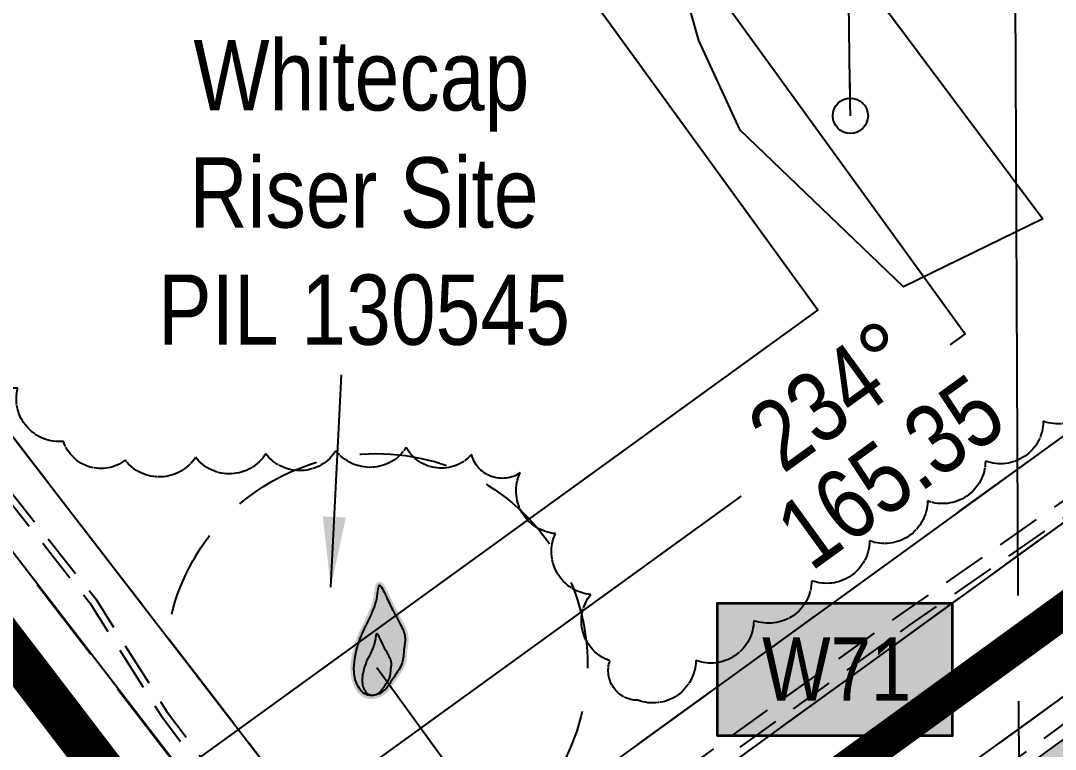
# Model space of a CAD drawing. Extents: x 521099 to 549685, y 6023217 to 6034691.
# Drawn here: x 521886 to 522033, y 6034221.1 to 6034324.7 of the extents above; entities that cross this region are included whole.
import ezdxf
from ezdxf.enums import TextEntityAlignment as Align

# ---------------------------------------------------------------- set-up
doc = ezdxf.new("R2010")
doc.units = 0
doc.header["$LTSCALE"] = 5
for name, pattern in [('0', [1, 1, 0]), ('foc-ACCESSROAD', [3.75, 2.5, -1.25]), ('foc-QUARTERLINE', [33, 25, -3, 2, -3]), ('UG_PIPE', [1.875, 1.25, -0.625])]:
    doc.linetypes.add(name, pattern=pattern)
for name, color, linetype in [('AS-PIPE-AG', 44, 'Continuous'), ('AS-PIPE-UG', 44, 'UG_PIPE'), ('AS-ROADS', 254, 'Continuous'), ('AS-SYMBOL', 7, 'Continuous'), ('C-RW', 13, 'Continuous'), ('C-WS', 13, 'foc-ACCESSROAD'), ('F-AR', 190, 'foc-ACCESSROAD'), ('F-RW', 190, 'Continuous'), ('L-BD', 7, 'Continuous'), ('L-QSEC', 8, 'foc-QUARTERLINE'), ('P-TEMP-BLOCKS', 250, 'Continuous'), ('P-WORKAREA', 113, 'Continuous'), ('P-WORKAREA-H', 111, 'Continuous'), ('T-BUSH', 110, '0'), ('WETLAND', 143, 'Continuous'), ('WETLAND-T', 146, 'Continuous')]:
    doc.layers.add(name, color=color, linetype=linetype)
doc.layers.add('C-WS-T', color=13, linetype='Continuous', lineweight=9)
doc.styles.add('80CG', font='ARIALN.TTF', dxfattribs={"height": 10})
doc.styles.add('80L', font='ARIALN.TTF', dxfattribs={"height": 10})
doc.dimstyles.new('Compass 5 000', dxfattribs={"dimscale": 5, "dimtxt": 9, "dimasz": 2, "dimexe": 0.2, "dimexo": 0.0625, "dimgap": 0.5, "dimtad": 0, "dimtih": 1, "dimtoh": 1, "dimzin": 0, "dimdsep": 46, "dimtxsty": '80CG', "dimcen": 0.1, "dimse1": 1, "dimse2": 1, "dimclrd": 256, "dimclrt": 256, "dimaunit": 1, "dimadec": 4, "dimazin": 0, "dimtfac": 0.06, "dimtofl": 0, "dimtmove": 0, "dimatfit": 1, "dimfxl": 0.2, "dimtolj": 1, "dimtzin": 0, "dimlwd": -1, "dimarcsym": 0})

# ---------------------------------------------------------------- blocks, each defined once
blk = doc.blocks.new('FLARE')
h = blk.add_hatch(color=255)
h.dxf.hatch_style = 1
h.paths.add_polyline_path([(0.163, 2.409, 0.114147), (0.125, 2.434), (0.109, 2.439, 0.261551), (0.012, 2.423), (0, 2.413, 0.131268), (-0.031, 2.371), (-0.04, 2.346, 0.041497), (-0.045, 2.33), (-0.053, 2.292, 0.015174), (-0.054, 2.286), (-0.061, 2.237, 0.004376), (-0.061, 2.236), (-0.068, 2.178), (-0.077, 2.114), (-0.087, 2.047), (-0.101, 1.977), (-0.118, 1.906), (-0.14, 1.833), (-0.165, 1.759), (-0.193, 1.684), (-0.223, 1.609), (-0.256, 1.534), (-0.289, 1.46), (-0.324, 1.388), (-0.358, 1.317), (-0.393, 1.247, 0.000505), (-0.393, 1.247), (-0.428, 1.176, 0.002398), (-0.428, 1.175), (-0.463, 1.104, 0.004177), (-0.464, 1.102), (-0.497, 1.029, 0.005735), (-0.498, 1.027), (-0.531, 0.951, 0.006994), (-0.532, 0.948), (-0.564, 0.869, 0.00791), (-0.565, 0.866), (-0.596, 0.781, 0.008323), (-0.597, 0.778), (-0.627, 0.688, 0.008095), (-0.628, 0.684), (-0.656, 0.59, 0.008067), (-0.656, 0.587), (-0.682, 0.489, 0.008387), (-0.682, 0.486), (-0.704, 0.386, 0.009056), (-0.705, 0.383), (-0.723, 0.283, 0.010123), (-0.724, 0.279), (-0.738, 0.181, 0.011689), (-0.739, 0.176), (-0.748, 0.081, 0.013925), (-0.748, 0.075), (-0.752, -0.017, 0.016488), (-0.752, -0.023), (-0.749, -0.11, 0.017255), (-0.749, -0.117), (-0.741, -0.198, 0.01735), (-0.74, -0.205), (-0.728, -0.28, 0.017311), (-0.726, -0.287), (-0.71, -0.357, 0.01715), (-0.708, -0.364), (-0.687, -0.429, 0.016886), (-0.685, -0.435), (-0.662, -0.495, 0.016546), (-0.659, -0.501), (-0.634, -0.556, 0.016164), (-0.631, -0.562), (-0.604, -0.611, 0.016329), (-0.6, -0.617), (-0.572, -0.661, 0.018828), (-0.568, -0.667), (-0.538, -0.707, 0.022087), (-0.533, -0.714), (-0.502, -0.748, 0.025345), (-0.495, -0.755), (-0.463, -0.785, 0.028234), (-0.454, -0.792), (-0.42, -0.817, 0.030298), (-0.409, -0.823), (-0.373, -0.843, 0.031129), (-0.362, -0.848), (-0.324, -0.864, 0.030544), (-0.312, -0.867), (-0.272, -0.878, 0.028465), (-0.26, -0.88), (-0.217, -0.887, 0.025311), (-0.207, -0.888), (-0.162, -0.89, 0.02283), (-0.153, -0.89), (-0.107, -0.887, 0.021226), (-0.099, -0.887), (-0.052, -0.88, 0.020401), (-0.044, -0.879), (0.002, -0.869, 0.020299), (0.01, -0.867), (0.055, -0.853, 0.020911), (0.063, -0.85), (0.106, -0.833, 0.022277), (0.114, -0.83), (0.154, -0.809, 0.023712), (0.163, -0.804), (0.2, -0.781, 0.022408), (0.207, -0.776), (0.242, -0.749, 0.01993), (0.248, -0.744), (0.28, -0.716, 0.017146), (0.285, -0.711), (0.314, -0.68, 0.014211), (0.318, -0.676), (0.345, -0.645, 0.011221), (0.348, -0.641), (0.374, -0.609, 0.008212), (0.376, -0.606), (0.4, -0.573, 0.005172), (0.402, -0.571), (0.425, -0.538, 0.002523), (0.425, -0.537), (0.448, -0.505, 0.001671), (0.448, -0.504), (0.47, -0.472, 0.001229), (0.471, -0.472), (0.492, -0.439, 0.00075), (0.493, -0.439), (0.514, -0.406, 0.00026), (0.515, -0.406), (0.537, -0.373), (0.56, -0.339), (0.583, -0.304), (0.608, -0.267), (0.634, -0.229, 0.001311), (0.634, -0.228), (0.661, -0.188, 0.003726), (0.662, -0.187), (0.689, -0.145, 0.006065), (0.691, -0.143), (0.717, -0.101, 0.008452), (0.719, -0.098), (0.744, -0.054, 0.010991), (0.746, -0.05), (0.77, -0.005, 0.013767), (0.772, 0), (0.793, 0.046, 0.016839), (0.795, 0.053), (0.813, 0.099, 0.019104), (0.815, 0.107), (0.829, 0.154, 0.016987), (0.83, 0.161), (0.841, 0.209, 0.013636), (0.842, 0.214), (0.849, 0.263, 0.010244), (0.85, 0.267), (0.855, 0.315, 0.006846), (0.856, 0.317), (0.86, 0.365, 0.003419), (0.86, 0.367), (0.863, 0.414), (0.867, 0.46), (0.871, 0.503), (0.876, 0.545), (0.881, 0.586), (0.887, 0.628, 0.001278), (0.887, 0.629), (0.893, 0.67, 0.004735), (0.893, 0.672), (0.898, 0.712, 0.008354), (0.899, 0.715), (0.902, 0.755, 0.012059), (0.902, 0.76), (0.904, 0.8, 0.015712), (0.904, 0.806), (0.903, 0.846, 0.018457), (0.903, 0.853), (0.899, 0.893, 0.018102), (0.898, 0.9), (0.891, 0.94, 0.016533), (0.89, 0.946), (0.88, 0.987, 0.014576), (0.878, 0.992), (0.866, 1.034, 0.012435), (0.864, 1.038), (0.849, 1.081, 0.010283), (0.847, 1.085), (0.829, 1.13, 0.00824), (0.828, 1.133), (0.807, 1.18, 0.00638), (0.806, 1.182), (0.782, 1.232, 0.004735), (0.781, 1.234), (0.755, 1.286, 0.003388), (0.755, 1.287), (0.727, 1.341, 0.002345), (0.726, 1.342), (0.697, 1.398, 0.001492), (0.696, 1.399), (0.666, 1.455, 0.000746), (0.666, 1.456), (0.635, 1.513), (0.604, 1.569), (0.575, 1.625), (0.546, 1.678), (0.52, 1.729), (0.495, 1.779), (0.471, 1.827), (0.448, 1.875), (0.425, 1.923), (0.401, 1.973), (0.377, 2.023), (0.353, 2.076, 0.000332), (0.353, 2.076), (0.327, 2.132, 0.001849), (0.326, 2.132), (0.3, 2.188, 0.0038), (0.299, 2.189), (0.273, 2.242, 0.006473), (0.272, 2.244), (0.246, 2.293, 0.010865), (0.244, 2.297), (0.22, 2.338, 0.019524), (0.215, 2.345), (0.193, 2.377, 0.041077), (0.183, 2.389)])
at = {"color": 48, "flags": 128}
for points in [[(0.109, -0.72), (0.069, -0.74), (0.026, -0.758), (-0.019, -0.771), (-0.065, -0.781), (-0.112, -0.788), (-0.158, -0.79), (-0.203, -0.788), (-0.246, -0.782), (-0.287, -0.771), (-0.325, -0.755), (-0.361, -0.735), (-0.395, -0.711), (-0.428, -0.681), (-0.458, -0.647), (-0.488, -0.608), (-0.516, -0.563), (-0.543, -0.514), (-0.569, -0.459), (-0.592, -0.399), (-0.612, -0.334), (-0.629, -0.264), (-0.642, -0.188), (-0.649, -0.107), (-0.652, -0.021), (-0.648, 0.071), (-0.639, 0.167), (-0.625, 0.265), (-0.607, 0.365), (-0.585, 0.464), (-0.56, 0.562), (-0.532, 0.656), (-0.502, 0.747), (-0.472, 0.831), (-0.439, 0.911), (-0.406, 0.987), (-0.373, 1.06), (-0.338, 1.132), (-0.304, 1.202), (-0.269, 1.273), (-0.233, 1.345), (-0.198, 1.418), (-0.164, 1.494), (-0.131, 1.57), (-0.1, 1.648), (-0.071, 1.725), (-0.045, 1.803), (-0.022, 1.88), (-0.003, 1.955), (0.011, 2.029), (0.022, 2.1), (0.031, 2.165), (0.038, 2.223), (0.045, 2.272), (0.053, 2.31), (0.063, 2.335), (0.075, 2.345), (0.091, 2.339), (0.111, 2.319), (0.133, 2.287), (0.158, 2.246), (0.183, 2.197), (0.21, 2.144), (0.236, 2.089), (0.262, 2.034), (0.287, 1.981), (0.311, 1.93), (0.334, 1.88), (0.358, 1.832), (0.381, 1.783), (0.406, 1.734), (0.431, 1.684), (0.458, 1.632), (0.486, 1.578), (0.516, 1.522), (0.547, 1.465), (0.578, 1.408), (0.608, 1.351), (0.638, 1.295), (0.666, 1.241), (0.692, 1.189), (0.715, 1.139), (0.736, 1.092), (0.755, 1.048), (0.77, 1.005), (0.783, 0.963), (0.792, 0.923), (0.799, 0.883), (0.803, 0.843), (0.804, 0.804), (0.803, 0.764), (0.799, 0.724), (0.794, 0.684), (0.788, 0.642), (0.782, 0.6), (0.776, 0.557), (0.771, 0.513), (0.767, 0.468), (0.764, 0.421), (0.76, 0.374), (0.756, 0.326), (0.75, 0.278), (0.743, 0.23), (0.733, 0.182), (0.719, 0.134), (0.702, 0.087), (0.681, 0.041), (0.658, -0.004), (0.632, -0.048), (0.606, -0.091), (0.579, -0.132), (0.552, -0.172), (0.525, -0.211), (0.5, -0.248), (0.477, -0.283), (0.454, -0.317), (0.431, -0.351), (0.409, -0.383), (0.388, -0.416), (0.366, -0.448), (0.343, -0.481), (0.32, -0.514), (0.296, -0.547), (0.27, -0.579), (0.242, -0.611), (0.213, -0.641), (0.181, -0.67), (0.147, -0.696)], [(0.018, -0.749), (-0.005, -0.76), (-0.029, -0.77), (-0.054, -0.778), (-0.08, -0.783), (-0.106, -0.787), (-0.132, -0.788), (-0.157, -0.787), (-0.181, -0.783), (-0.204, -0.777), (-0.225, -0.769), (-0.246, -0.758), (-0.265, -0.744), (-0.283, -0.727), (-0.3, -0.708), (-0.317, -0.686), (-0.332, -0.661), (-0.348, -0.633), (-0.362, -0.603), (-0.375, -0.569), (-0.386, -0.533), (-0.396, -0.493), (-0.403, -0.451), (-0.407, -0.406), (-0.408, -0.357), (-0.406, -0.306), (-0.401, -0.252), (-0.394, -0.197), (-0.383, -0.142), (-0.371, -0.086), (-0.357, -0.031), (-0.341, 0.022), (-0.325, 0.072), (-0.308, 0.12), (-0.29, 0.165), (-0.271, 0.207), (-0.252, 0.248), (-0.233, 0.288), (-0.213, 0.328), (-0.194, 0.367), (-0.174, 0.407), (-0.155, 0.449), (-0.135, 0.491), (-0.117, 0.534), (-0.099, 0.577), (-0.083, 0.62), (-0.068, 0.664), (-0.056, 0.707), (-0.045, 0.749), (-0.037, 0.791), (-0.031, 0.83), (-0.026, 0.867), (-0.022, 0.899), (-0.018, 0.927), (-0.014, 0.948), (-0.008, 0.962), (-0.001, 0.968), (0.008, 0.964), (0.019, 0.953), (0.031, 0.935), (0.045, 0.912), (0.059, 0.885), (0.074, 0.855), (0.089, 0.824), (0.103, 0.793), (0.117, 0.764), (0.131, 0.735), (0.144, 0.707), (0.157, 0.68), (0.17, 0.653), (0.184, 0.625), (0.198, 0.597), (0.213, 0.568), (0.229, 0.538), (0.246, 0.507), (0.263, 0.475), (0.28, 0.443), (0.297, 0.411), (0.314, 0.38), (0.329, 0.349), (0.344, 0.32), (0.357, 0.292), (0.369, 0.266), (0.379, 0.241), (0.388, 0.217), (0.395, 0.194), (0.4, 0.171), (0.404, 0.149), (0.406, 0.126), (0.407, 0.104), (0.406, 0.082), (0.404, 0.06), (0.401, 0.037), (0.398, 0.014), (0.395, -0.009), (0.391, -0.034), (0.388, -0.058), (0.386, -0.084), (0.384, -0.11), (0.382, -0.136), (0.38, -0.163), (0.377, -0.19), (0.373, -0.217), (0.367, -0.244), (0.359, -0.271), (0.349, -0.297), (0.338, -0.323), (0.325, -0.348), (0.311, -0.373), (0.296, -0.397), (0.281, -0.42), (0.265, -0.442), (0.251, -0.464), (0.237, -0.484), (0.223, -0.504), (0.211, -0.523), (0.198, -0.542), (0.186, -0.56), (0.174, -0.579), (0.161, -0.597), (0.149, -0.615), (0.136, -0.633), (0.122, -0.652), (0.108, -0.67), (0.092, -0.688), (0.076, -0.705), (0.058, -0.721), (0.039, -0.736)]]:
    blk.add_lwpolyline(points, close=True, dxfattribs=at)
blk = doc.blocks.new('Temp_Area3')
h = blk.add_hatch(color=111)
h.dxf.hatch_style = 1
h.paths.add_polyline_path([(-16.83, -9.44), (16.33, -9.44), (16.33, 9.05), (-16.83, 9.05)])
at = {"color": 250}
for points in [[(-17.03, -9.64), (16.53, -9.64), (16.53, 9.25), (-17.03, 9.25)], [(-16.93, -9.54), (16.43, -9.54), (16.43, 9.15), (-16.93, 9.15)]]:
    blk.add_lwpolyline(points, close=True, dxfattribs=at)
at = {"color": 250, "style": '80L'}
blk.add_attdef('TEMPORARY', text='', height=9, dxfattribs=at).set_placement((0, -0.15), align=Align.MIDDLE_CENTER)

msp = doc.modelspace()

# ---------------------------------------------------------------- hatches: boundary and pattern name
at = {"layer": 'P-WORKAREA-H'}
h = msp.add_hatch(color=256, dxfattribs=at)
h.dxf.hatch_style = 1
h.paths.add_polyline_path([(522099.823, 6034263.93), (521980.127, 6034177.138), (521974.042, 6034172.726), (521975.654, 6034180.068), (522096.89, 6034267.976)])

# ---------------------------------------------------------------- linework, layer by layer
at = {"layer": 'AS-PIPE-AG', "flags": 128}
msp.add_lwpolyline([(521955.776, 6034206.283), (521936.599, 6034232.748)], dxfattribs=at)
at = {"layer": 'AS-PIPE-UG', "flags": 128}
for points in [[(521733.579, 6034461.435), (521744.622, 6034447.382), (521760.127, 6034427.814), (521773.572, 6034410.511), (521778.506, 6034404.329), (521782.603, 6034399.038), (521788.976, 6034389.562), (521795.153, 6034378.147), (521798.588, 6034371.875), (521804.102, 6034361.923), (521808.616, 6034354.879), (521833.905, 6034322.405), (521856.807, 6034292.796), (521872.251, 6034273.207), (521882.442, 6034260.471), (521896.634, 6034242.532), (521906.712, 6034226.556), (521916.215, 6034213.908), (521922.784, 6034202.905), (521926.975, 6034196.737)], [(521732.793, 6034460.817), (521743.837, 6034446.763), (521759.341, 6034427.197), (521772.787, 6034409.893), (521777.72, 6034403.711), (521781.792, 6034398.452), (521788.12, 6034389.044), (521794.275, 6034377.669), (521797.713, 6034371.393), (521803.243, 6034361.411), (521807.799, 6034354.301), (521833.115, 6034321.792), (521856.019, 6034292.181), (521871.468, 6034272.585), (521881.66, 6034259.849), (521895.817, 6034241.954), (521905.888, 6034225.988), (521915.384, 6034213.35), (521921.941, 6034202.368), (521926.148, 6034196.175)], [(522121.428, 6034319.802), (522038.863, 6034259.742), (522011.131, 6034240.416), (521967.351, 6034208.912), (521955.787, 6034200.27)], [(522122.604, 6034318.185), (522040.023, 6034258.114), (522012.286, 6034238.785), (521968.533, 6034207.3), (521956.984, 6034198.669)], [(522134.455, 6034298.817), (522087.926, 6034264.441), (522047.048, 6034234.136), (522002.647, 6034201.588), (521989.366, 6034193.123), (521977.973, 6034184.617), (521964.19, 6034174.201), (521935.153, 6034153.11), (521931.9, 6034153.469), (521928.93, 6034150.348), (521925.151, 6034146.556), (521912.216, 6034137.818)]]:
    msp.add_lwpolyline(points, dxfattribs=at)
at = {"layer": 'AS-ROADS', "const_width": 5.997, "flags": 128}
msp.add_lwpolyline([(521978.282, 6034138.388), (521967.429, 6034142.151), (521955.524, 6034148.487), (521947.575, 6034155.04), (521942.016, 6034160.267), (521914.825, 6034195.833), (521872.92, 6034250.65), (521847.76, 6034283.015), (521801.853, 6034341.84), (521748.686, 6034410.257), (521704.671, 6034467.583)], dxfattribs=at)
at = {"layer": 'AS-ROADS', "flags": 128}
msp.add_lwpolyline([(522129.098, 6034309.647, 4.997, 4.997, 0), (521933.807, 6034167.908, 4.997, 4.997, 0), (521865.262, 6034118.542, 0, 0, 0)], format="xyseb", dxfattribs=at)
at = {"layer": 'C-RW', "flags": 128}
for points in [[(521600.26, 6034630.804), (521783.349, 6034393.178), (521795.762, 6034364.812), (521927.342, 6034194.038), (521935.26, 6034200.138), (521926.086, 6034212.024), (521804.423, 6034369.927), (521792.009, 6034398.294), (521770.135, 6034426.684), (521612.82, 6034630.866)], [(522499.846, 6034603.335), (521946.419, 6034202.077), (521952.301, 6034193.965), (522502.34, 6034592.798)], [(521107.588, 6033624.292), (521232.478, 6033715.38), (521863.307, 6034172.743), (521865.54, 6034186.738), (521999.265, 6034283.57), (521965.852, 6034329.713), (521977.995, 6034338.506), (522020.201, 6034280.219), (521879.366, 6034178.24), (521877.134, 6034164.25), (521241.295, 6033703.255), (521133.206, 6033624.421)]]:
    msp.add_lwpolyline(points, dxfattribs=at)
at = {"layer": 'C-WS'}
msp.add_lwpolyline([(521820.635, 6034348.913), (521804.42, 6034369.958), (521792.007, 6034398.324), (521770.133, 6034426.714), (521948.286, 6034563.979), (522085.541, 6034385.839), (522049.914, 6034358.387), (522090.083, 6034306.252), (521946.402, 6034202.069), (521934.658, 6034218.277), (521926.083, 6034212.054), (521901.463, 6034244.008), (521832.835, 6034333.079)], dxfattribs=at)
at = {"layer": 'C-WS', "flags": 128}
msp.add_lwpolyline([(521952.555, 6034194.19), (521944.4, 6034188.276), (521938.244, 6034196.265), (521932.184, 6034204.134), (521926.042, 6034212.104), (521906.821, 6034237.048), (521906.974, 6034238.09), (521907.164, 6034239.125), (521907.39, 6034240.153), (521907.652, 6034241.172), (521907.949, 6034242.182), (521908.282, 6034243.18), (521908.649, 6034244.166), (521909.051, 6034245.139), (521909.487, 6034246.096), (521909.955, 6034247.038), (521910.457, 6034247.963), (521910.708, 6034248.39), (521910.991, 6034248.87), (521911.557, 6034249.758), (521912.153, 6034250.624), (521912.779, 6034251.47), (521913.435, 6034252.294), (521914.119, 6034253.093), (521914.83, 6034253.868), (521915.569, 6034254.618), (521916.333, 6034255.341), (521917.122, 6034256.037), (521917.935, 6034256.705), (521918.772, 6034257.344), (521919.63, 6034257.953), (521920.508, 6034258.532), (521921.407, 6034259.079), (521922.324, 6034259.595), (521923.259, 6034260.079), (521924.21, 6034260.528), (521925.177, 6034260.945), (521926.157, 6034261.327), (521927.15, 6034261.675), (521928.155, 6034261.987), (521929.17, 6034262.265), (521930.194, 6034262.506), (521931.226, 6034262.711), (521932.265, 6034262.88), (521933.309, 6034263.012), (521934.357, 6034263.108), (521935.407, 6034263.167), (521936.459, 6034263.189), (521937.512, 6034263.174), (521938.563, 6034263.122), (521939.611, 6034263.033), (521940.656, 6034262.908), (521941.695, 6034262.745), (521942.729, 6034262.547), (521943.755, 6034262.313), (521944.772, 6034262.042), (521945.779, 6034261.737), (521946.774, 6034261.395), (521947.757, 6034261.019), (521948.726, 6034260.609), (521949.68, 6034260.165), (521950.618, 6034259.689), (521951.539, 6034259.179), (521952.441, 6034258.637), (521953.323, 6034258.064), (521954.185, 6034257.46), (521955.026, 6034256.827), (521955.843, 6034256.165), (521956.637, 6034255.474), (521957.406, 6034254.755), (521958.149, 6034254.011), (521958.866, 6034253.24), (521959.555, 6034252.445), (521960.216, 6034251.626), (521960.848, 6034250.785), (521961.45, 6034249.922), (521962.021, 6034249.038), (521962.561, 6034248.135), (521963.069, 6034247.213), (521963.544, 6034246.275), (521963.986, 6034245.319), (521964.394, 6034244.35), (521964.769, 6034243.366), (521965.108, 6034242.37), (521965.412, 6034241.363), (521965.68, 6034240.345), (521965.913, 6034239.319), (521966.109, 6034238.285), (521966.269, 6034237.245), (521966.393, 6034236.2), (521966.479, 6034235.152), (521966.529, 6034234.1), (521966.542, 6034233.048), (521966.518, 6034231.996), (521966.457, 6034230.945), (521966.36, 6034229.898), (521966.225, 6034228.854), (521966.054, 6034227.816), (521965.847, 6034226.784), (521965.604, 6034225.761), (521965.325, 6034224.746), (521965.01, 6034223.742), (521964.661, 6034222.749), (521964.277, 6034221.77), (521963.858, 6034220.804), (521963.406, 6034219.854), (521962.921, 6034218.92), (521962.404, 6034218.004), (521961.855, 6034217.106), (521961.274, 6034216.228), (521960.663, 6034215.371), (521960.023, 6034214.537), (521959.353, 6034213.725), (521957.931, 6034212.174), (521958.706, 6034211.106), (521964.627, 6034202.946), (521960.601, 6034200.026), (521956.551, 6034197.089), (521952.555, 6034194.19)], close=True, dxfattribs=at)
msp.add_lwpolyline([(521952.555, 6034194.19), (521944.4, 6034188.276), (521938.244, 6034196.265), (521932.184, 6034204.134), (521926.042, 6034212.104), (521906.821, 6034237.048), (521906.974, 6034238.09), (521907.164, 6034239.125), (521907.39, 6034240.153), (521907.652, 6034241.172), (521907.949, 6034242.182), (521908.282, 6034243.18), (521908.649, 6034244.166), (521909.051, 6034245.139), (521909.487, 6034246.096), (521909.955, 6034247.038), (521910.457, 6034247.963), (521910.708, 6034248.39), (521910.991, 6034248.87), (521911.557, 6034249.758), (521912.153, 6034250.624), (521912.779, 6034251.47), (521913.435, 6034252.294), (521914.119, 6034253.093), (521914.83, 6034253.868), (521915.569, 6034254.618), (521916.333, 6034255.341), (521917.122, 6034256.037), (521917.935, 6034256.705), (521918.772, 6034257.344), (521919.63, 6034257.953), (521920.508, 6034258.532), (521921.407, 6034259.079), (521922.324, 6034259.595), (521923.259, 6034260.079), (521924.21, 6034260.528), (521925.177, 6034260.945), (521926.157, 6034261.327), (521927.15, 6034261.675), (521928.155, 6034261.987), (521929.17, 6034262.265), (521930.194, 6034262.506), (521931.226, 6034262.711), (521932.265, 6034262.88), (521933.309, 6034263.012), (521934.357, 6034263.108), (521935.407, 6034263.167), (521936.459, 6034263.189), (521937.512, 6034263.174), (521938.563, 6034263.122), (521939.611, 6034263.033), (521940.656, 6034262.908), (521941.695, 6034262.745), (521942.729, 6034262.547), (521943.755, 6034262.313), (521944.772, 6034262.042), (521945.779, 6034261.737), (521946.774, 6034261.395), (521947.757, 6034261.019), (521948.726, 6034260.609), (521949.68, 6034260.165), (521950.618, 6034259.689), (521951.539, 6034259.179), (521952.441, 6034258.637), (521953.323, 6034258.064), (521954.185, 6034257.46), (521955.026, 6034256.827), (521955.843, 6034256.165), (521956.637, 6034255.474), (521957.406, 6034254.755), (521958.149, 6034254.011), (521958.866, 6034253.24), (521959.555, 6034252.445), (521960.216, 6034251.626), (521960.848, 6034250.785), (521961.45, 6034249.922), (521962.021, 6034249.038), (521962.561, 6034248.135), (521963.069, 6034247.213), (521963.544, 6034246.275), (521963.986, 6034245.319), (521964.394, 6034244.35), (521964.769, 6034243.366), (521965.108, 6034242.37), (521965.412, 6034241.363), (521965.68, 6034240.345), (521965.913, 6034239.319), (521966.109, 6034238.285), (521966.269, 6034237.245), (521966.393, 6034236.2), (521966.479, 6034235.152), (521966.529, 6034234.1), (521966.542, 6034233.048), (521966.518, 6034231.996), (521966.457, 6034230.945), (521966.36, 6034229.898), (521966.225, 6034228.854), (521966.054, 6034227.816), (521965.847, 6034226.784), (521965.604, 6034225.761), (521965.325, 6034224.746), (521965.01, 6034223.742), (521964.661, 6034222.749), (521964.277, 6034221.77), (521963.858, 6034220.804), (521963.406, 6034219.854), (521962.921, 6034218.92), (521962.404, 6034218.004), (521961.855, 6034217.106), (521961.274, 6034216.228), (521960.663, 6034215.371), (521960.023, 6034214.537), (521959.353, 6034213.725), (521957.931, 6034212.174), (521958.706, 6034211.106), (521964.627, 6034202.946), (521960.601, 6034200.026), (521956.551, 6034197.089), (521952.555, 6034194.19)], close=True, dxfattribs=at)
at = {"layer": 'F-AR', "flags": 128}
for points in [[(521590.778, 6034630.756), (521668.982, 6034529.253), (521778.483, 6034387.131), (521797.003, 6034363.095), (521898.694, 6034231.113), (521917.914, 6034206.168), (521924.055, 6034198.198), (521928.538, 6034192.379), (521930.116, 6034190.329), (521936.271, 6034182.34), (521944.427, 6034188.254), (521948.423, 6034191.152), (521952.473, 6034194.09), (521956.499, 6034197.009), (522027.162, 6034248.254), (522420.26, 6034533.319), (522502.339, 6034592.8)], [(522520.887, 6034581.582), (522454.593, 6034533.505), (522027.293, 6034223.637), (521960.637, 6034175.298), (521956.618, 6034172.383), (521948.533, 6034166.52), (521954.068, 6034159.348), (521962.493, 6034148.429), (522034.99, 6034132.599), (522321.384, 6033742.045), (522883.801, 6032973.82)]]:
    msp.add_lwpolyline(points, dxfattribs=at)
at = {"layer": 'F-RW', "flags": 128}
msp.add_lwpolyline([(521201.916, 6033624.764), (521202.941, 6033625.512), (521232.987, 6033647.431), (521265.07, 6033670.834), (521337.419, 6033723.302), (521924.19, 6034148.866), (521932.284, 6034154.737), (521948.486, 6034166.487), (521956.617, 6034172.384), (521960.636, 6034175.299), (522027.291, 6034223.64), (522454.578, 6034533.525), (522520.887, 6034581.581)], dxfattribs=at)
at = {"layer": 'L-QSEC', "flags": 128}
msp.add_lwpolyline([(522026.304, 6034532.985), (522030.1, 6033758.85)], dxfattribs=at)
at = {"layer": 'P-WORKAREA', "flags": 128}
msp.add_lwpolyline([(522099.823, 6034263.93), (521980.127, 6034177.138), (521974.042, 6034172.726), (521975.654, 6034180.068), (522096.89, 6034267.976)], close=True, dxfattribs=at)
at = {"layer": 'T-BUSH', "flags": 128}
msp.add_lwpolyline([(522209.116, 6034397.119, -0.5205671), (522201.118, 6034391.125, -0.5205671), (522193.12, 6034385.131, -0.5205671), (522185.122, 6034379.137, -0.5205671), (522177.124, 6034373.143, -0.5205671), (522169.126, 6034367.149, -0.5205671), (522161.128, 6034361.155, -0.5205671), (522153.13, 6034355.161, -0.5205671), (522145.132, 6034349.167, -0.5205671), (522137.134, 6034343.173, -0.5205671), (522129.136, 6034337.179, -0.5205671), (522121.138, 6034331.185, -0.5205671), (522113.14, 6034325.191, -0.5205671), (522105.142, 6034319.197, -0.5205671), (522097.144, 6034313.202, -0.5205671), (522088.963, 6034307.462, -0.5205671), (522080.731, 6034301.795, -0.5205671), (522072.498, 6034296.127, -0.5205671), (522064.265, 6034290.459, -0.5205671), (522056.033, 6034284.792, -0.5205671), (522047.8, 6034279.124, -0.5205671), (522039.568, 6034273.457, -0.5205671), (522031.335, 6034267.789, -0.5205671), (522023.102, 6034262.121, -0.5205671), (522014.87, 6034256.454, -0.5205671), (522006.637, 6034250.786, -0.5205671), (521998.405, 6034245.119, -0.5205671), (521990.172, 6034239.451, -0.5205671), (521981.94, 6034233.783, -0.5205671), (521973.707, 6034228.116, -0.5205671), (521969.74, 6034233.724, -0.5205671), (521967.008, 6034243.161, -0.5205671), (521961.989, 6034251.804, -0.5205671), (521956.97, 6034260.447, -0.5205671), (521950.06, 6034263.06, -0.5205671), (521940.773, 6034264.066, -0.5205671), (521930.789, 6034263.603, -0.5205671), (521920.804, 6034263.139, -0.5205671), (521910.82, 6034262.676, -0.5205671), (521900.835, 6034262.258, -0.5205671), (521892.059, 6034264.922, -0.5205671), (521885.55, 6034272.507, -0.5205671), (521879.041, 6034280.091, -0.5205671), (521872.532, 6034287.676, -0.5205671), (521866.023, 6034295.261, -0.5205671), (521859.223, 6034302.043, -0.5205671), (521853.132, 6034309.967, -0.5205671), (521847.041, 6034317.891, -0.5205671), (521840.95, 6034325.816, -0.5205671), (521834.858, 6034333.74, -0.5205671), (521828.767, 6034341.664, -0.5205671), (521822.676, 6034349.588, -0.5205671), (521816.61, 6034357.532, -0.5205671), (521811.281, 6034365.957, -0.5205671), (521806.945, 6034374.962, -0.5205671), (521802.608, 6034383.967, -0.5205671), (521797.533, 6034392.575, -0.5205671), (521792.414, 6034401.16, -0.5205671), (521787.295, 6034409.744, -0.5205671), (521782.176, 6034418.329, -0.5205671), (521776.167, 6034426.137, -0.5205671), (521768.357, 6034432.374, -0.5205671), (521762.5, 6034440.451, -0.5205671), (521756.741, 6034448.62, -0.5205671), (521750.982, 6034456.789, -0.5205671), (521745.223, 6034464.957, -0.5205671), (521739.463, 6034473.126, -0.5205671), (521733.704, 6034481.295, -0.5205671), (521727.884, 6034489.551, -0.5205671)], format="xyb", dxfattribs=at)

# ---------------------------------------------------------------- block references
at = {"layer": 'AS-SYMBOL', "xscale": 4.99740725, "yscale": 4.99740725, "zscale": 4.99740725}
msp.add_blockref('FLARE', (521936.599, 6034232.748), dxfattribs=at)
at = {"layer": 'P-TEMP-BLOCKS', "xscale": 0.99948145, "yscale": 0.99948145, "zscale": 0.99948145}
msp.add_blockref('Temp_Area3', (522001.965, 6034232.694), dxfattribs=at).add_auto_attribs({'TEMPORARY': 'W71'})

# ---------------------------------------------------------------- texts
at = {"layer": 'C-WS-T', "insert": (521890.567, 6034321.975), "char_height": 9.99481, "width": 87.05798, "attachment_point": 1, "style": '80L'}
msp.add_mtext('\\pi19.977;Whitecap\\P\\pi19.404;Riser Site\\P\\pi14.918;PIL 130545', dxfattribs=at)

# ---------------------------------------------------------------- leaders
at = {"layer": 'C-WS-T', "path_type": 1}
msp.add_leader([(521930.048, 6034244.196), (521931.558, 6034274.387)], dimstyle='Compass 5 000', override={"dimgap": 0.5, "dimtad": 0}, dxfattribs=at)
at = {"layer": 'WETLAND-T', "path_type": 1}
msp.add_leader([(522003.914, 6034311.217), (522003.486, 6034341.586)], dimstyle='Compass 5 000', override={"dimasz": 1, "dimgap": 0.5, "dimtad": 0, "dimldrblk": 'DotBlank'}, dxfattribs=at)

# ---------------------------------------------------------------- next in the draw order: texts
at = {"layer": 'L-BD', "linetype": 'Continuous', "insert": (521983.941, 6034265.026), "char_height": 9.99481, "width": 34.64546, "attachment_point": 1, "rotation": 35.9455, "line_spacing_factor": 0.815606, "style": '80L', "bg_fill": 3, "box_fill_scale": 1.1, "bg_fill_color": 256, "bg_fill_transparency": 0}
msp.add_mtext('\\pi5.603;234° \\P\\pi0.66357;165.35', dxfattribs=at)

# ---------------------------------------------------------------- next in the draw order: linework, layer by layer
at = {"layer": 'WETLAND', "flags": 128}
msp.add_lwpolyline([(522000.935, 6034329.037), (522009.332, 6034325.888), (522031.262, 6034296.581), (522011.442, 6034286.894), (521988.264, 6034309.162), (521982.385, 6034321.925), (521979.659, 6034331.492), (521998.468, 6034331.509), (522000.935, 6034329.037)], close=True, dxfattribs=at)

doc.saveas('drawing.dxf')
